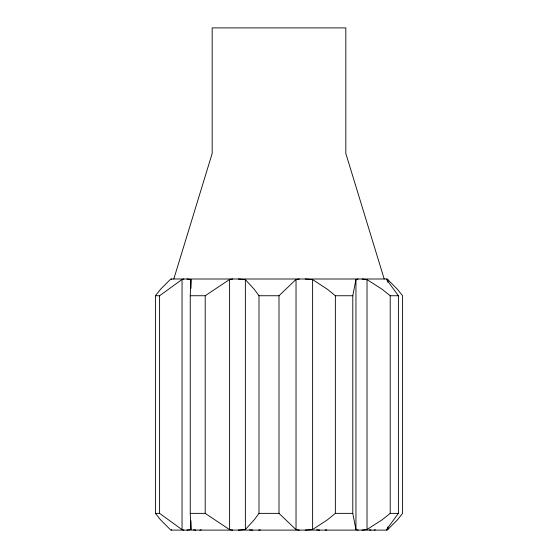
<?xml version="1.0" encoding="UTF-8"?>
<svg xmlns="http://www.w3.org/2000/svg" width="558" height="558" viewBox="0 0 558 558"><rect width="100%" height="100%" fill="white"/><g stroke="black" fill="none" stroke-linecap="round" stroke-linejoin="round"><path stroke-width="0.84" d="M358.173 530.1L355.948 529.647L352.796 513.36L352.796 295.74L355.948 279.453L358.173 279M386.736 530.1L386.471 529.654L398.405 513.36L398.405 295.74L386.471 279.446L386.736 279M186.979 530.1L190.962 529.493L190.243 513.36L190.243 295.74L190.962 279.607L186.979 279M173.796 279L212.173 153.45L212.173 27.9L345.827 27.9L345.827 153.45L384.204 279M171.264 530.1L171.529 529.654M238.329 279L245.367 279.607L254.239 289.281L258.989 295.74L258.989 513.36L254.239 519.819L245.367 529.493L238.329 530.1M155.41 295.74L160.564 289.274L170.783 279L387.217 279L397.435 289.274L402.59 295.74L402.59 513.36L397.435 519.826L387.217 530.1L170.783 530.1L160.564 519.826L155.41 513.36L155.41 295.74L159.595 295.74L182.048 279.446L183.84 279M258.989 295.74L279 295.74L296.026 279.453L299.36 279M352.796 513.36L335.358 513.36L327.441 519.812L312.62 529.5L305.219 530.1M398.405 513.36L390.209 513.36L382.139 519.812L367.025 529.5L362.079 530.1M190.243 295.74L205.204 295.733L229.603 279.446L232.77 279M374.16 530.1L375.353 529.8M199.827 530.1L201.312 529.8M325.23 530.1L326.814 529.877M258.64 530.1L260.307 529.877M305.219 279L312.62 279.6L327.441 289.288L335.358 295.74L352.796 295.74M362.079 279L367.025 279.6L382.139 289.288L390.209 295.74L398.405 295.74M190.243 513.36L205.204 513.367L229.603 529.654L232.77 530.1M258.989 513.36L279 513.36L296.026 529.647L299.36 530.1M155.41 513.36L159.595 513.36L182.048 529.654L183.84 530.1M249.489 529.835L252.781 530.1M316.539 529.835L319.671 530.1M193.445 529.8L195.921 530.1M369.424 529.856L371.021 530.1M171.264 279L171.529 279.446M390.209 295.74L390.209 513.36M387.81 279.6L387.81 282.209M387.81 526.891L387.81 529.5M367.025 279.6L367.025 529.5M355.948 279.453L355.948 529.647M335.358 295.74L335.358 513.36M312.62 279.6L312.62 529.5M296.026 279.453L296.026 529.647M279 295.74L279 513.36M245.367 279.607L245.367 529.493M229.603 279.446L229.603 529.654M205.204 295.733L205.204 513.367M190.962 279.607L190.962 288.312M190.962 520.788L190.962 529.493M182.048 279.446L182.048 529.654M159.595 295.74L159.595 513.36"/></g></svg>
